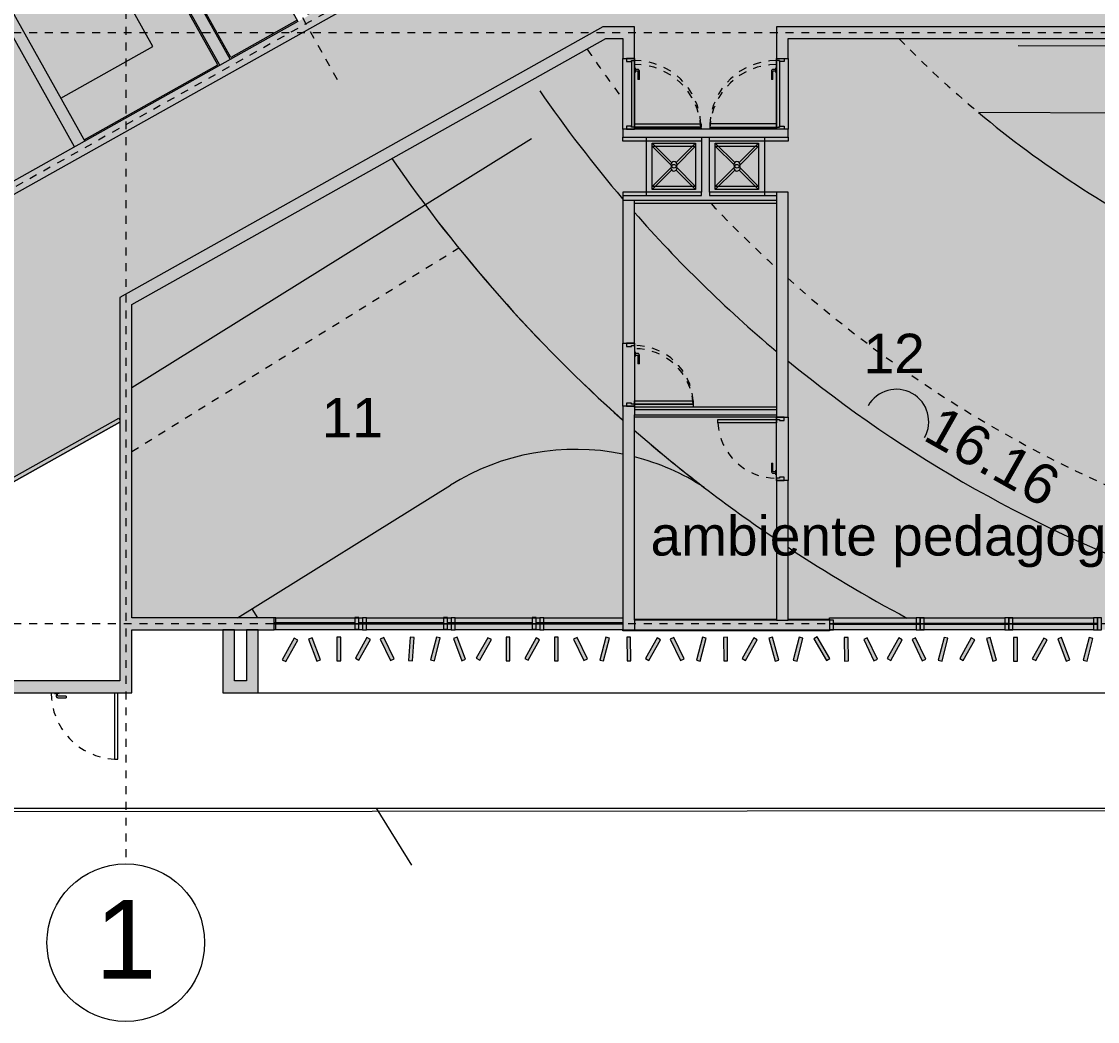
# Model space of a CAD drawing. Header units: metres. Extents: x -16.5 to 80.2, y 17.9 to 114.6.
# Drawn here: x 9.59 to 23.24, y 43.3 to 55.98 of the extents above; entities that cross this region are included whole.
import ezdxf

# ---------------------------------------------------------------- set-up
doc = ezdxf.new("R2010")
doc.units = ezdxf.units.M
for name, pattern in [('IMPORT-carrilciclo', [0.016, 0.006, -0.01]), ('LineaDiscontinua-1_5mm', [0.003, 0.0015, -0.0015]), ('LíneaDeRejilla', [0.021, 0.012, -0.003, 0.003, -0.003])]:
    doc.linetypes.add(name, pattern=pattern)
for name, color, linetype, lineweight in [('00_URB_ZONAS VERDES_NO CTA', 63, 'Continuous', 5), ('00_VIA LOCAL LOTE A SEGREGAR', 253, 'Continuous', 5), ('A-BRND', 11, 'Continuous', 5), ('A-DETL-3', 151, 'Continuous', 5), ('A-DETL-GENF', 92, 'Continuous', 5), ('A-GENM', 13, 'Continuous', 5), ('A-GLAZ-CURT', 52, 'Continuous', 9), ('A-GLAZ-CWMG', 51, 'Continuous', 13), ('A-MUEB', 31, 'Continuous', 5), ('A-MURO', 113, 'Continuous', 9), ('A-MURO-ACHU', 111, 'Continuous', 9), ('A-PISO', 51, 'Continuous', 9), ('A-PUER', 31, 'Continuous', 5), ('A-PUER-MARC', 31, 'Continuous', 5), ('A-TEXT-NOTA', 2, 'Continuous', 5), ('A-VENT-CORT', 52, 'Continuous', 5), ('A-VENT-CORT-MARC', 51, 'Continuous', 5), ('A-WALL', 113, 'Continuous', 18), ('COTAS', 2, 'Continuous', 5), ('H-HID-APAR', 6, 'Continuous', 5), ('S-REJI', 1, 'Continuous', 5), ('S-REJI-IDEN', 1, 'Continuous', 5)]:
    doc.layers.add(name, color=color, linetype=linetype, lineweight=lineweight)
doc.styles.add('Arial', font='arial.ttf', dxfattribs={"height": 0.510389})
doc.styles.add('Arial_3', font='arial.ttf', dxfattribs={"height": 0.5})
doc.styles.add('Arial_5', font='arial.ttf', dxfattribs={"height": 1})

# ---------------------------------------------------------------- blocks, each defined once
blk = doc.blocks.new('Puerta-Batiente-ConDilataciones - 800x2200-4 Dilataciones-1041456-Nivel 2')
at = {"layer": 'A-PUER'}
for p, q in [((-0.372, -0.819), (-0.372, -0.075)), ((-0.332, -0.075), (-0.332, -0.819)), ((-0.332, -0.819), (-0.372, -0.819))]:
    blk.add_line(p, q, dxfattribs=at)
at = {"layer": 'A-PUER', "linetype": 'LineaDiscontinua-1_5mm'}
blk.add_arc((-0.372, -0.075), 0.744, 273.0819, 0, dxfattribs=at)
blk = doc.blocks.new('Manija-Horizontal-SinCerradura - 120-1041475-Nivel 2')
at = {"layer": 'A-PUER'}
for p, q in [((0.12, 0.008), (0.12, 0)), ((0.12, 0.008), (0.18, 0.008)), ((0.124, 0.008), (0.12, 0.008)), ((0.14, 0.038), (0.14, 0.008)), ((0.16, 0.008), (0.16, 0.038)), ((0.27, 0.063), (0.165, 0.063)), ((0.165, 0.043), (0.27, 0.043)), ((0.18, 0.008), (0.176, 0.008)), ((0.18, 0), (0.18, 0.008)), ((0.27, 0.063), (0.27, 0.043))]:
    blk.add_line(p, q, dxfattribs=at)
at = {"layer": 'A-PUER', "flags": 128}
for points in [[(0.165, 0.063), (0.164, 0.063), (0.163, 0.063), (0.162, 0.063), (0.161, 0.063), (0.16, 0.063), (0.159, 0.062), (0.158, 0.062), (0.157, 0.062), (0.156, 0.061), (0.155, 0.061), (0.154, 0.061), (0.153, 0.06), (0.153, 0.06), (0.152, 0.059), (0.151, 0.059), (0.15, 0.058), (0.149, 0.057), (0.149, 0.057), (0.148, 0.056), (0.147, 0.055), (0.146, 0.055), (0.146, 0.054), (0.145, 0.053), (0.145, 0.052), (0.144, 0.052), (0.143, 0.051), (0.143, 0.05), (0.142, 0.049), (0.142, 0.048), (0.142, 0.047), (0.141, 0.046), (0.141, 0.045), (0.141, 0.044), (0.141, 0.043), (0.14, 0.042), (0.14, 0.041), (0.14, 0.04), (0.14, 0.039), (0.14, 0.038), (0.14, 0.038)], [(0.16, 0.038), (0.16, 0.038), (0.16, 0.038), (0.16, 0.039), (0.16, 0.039), (0.16, 0.039), (0.16, 0.039), (0.16, 0.039), (0.16, 0.04), (0.16, 0.04), (0.16, 0.04), (0.16, 0.04), (0.161, 0.04), (0.161, 0.04), (0.161, 0.041), (0.161, 0.041), (0.161, 0.041), (0.161, 0.041), (0.161, 0.041), (0.161, 0.041), (0.162, 0.042), (0.162, 0.042), (0.162, 0.042), (0.162, 0.042), (0.162, 0.042), (0.162, 0.042), (0.162, 0.042), (0.163, 0.042), (0.163, 0.043), (0.163, 0.043), (0.163, 0.043), (0.163, 0.043), (0.164, 0.043), (0.164, 0.043), (0.164, 0.043), (0.164, 0.043), (0.164, 0.043), (0.165, 0.043), (0.165, 0.043), (0.165, 0.043), (0.165, 0.043)]]:
    blk.add_lwpolyline(points, dxfattribs=at)
blk = doc.blocks.new('Puerta-Batiente-HojaLisa - 900x2200-1042010-Nivel 2')
at = {"layer": 'A-PUER'}
for p, q in [((-0.382, -0.075), (-0.382, -0.919)), ((-0.382, -0.919), (-0.4, -0.919))]:
    blk.add_line(p, q, dxfattribs=at)
at = {"layer": 'A-PUER', "linetype": 'LineaDiscontinua-1_5mm'}
blk.add_arc((-0.422, -0.075), 0.844, 272.7165, 0, dxfattribs=at)
blk = doc.blocks.new('Puerta-Batiente-HojaLisa - 900x2200-1042033-Nivel 2')
at = {"layer": 'A-PUER'}
for p, q in [((-0.382, 0.919), (-0.4, 0.919)), ((-0.382, 0.075), (-0.382, 0.919))]:
    blk.add_line(p, q, dxfattribs=at)
at = {"layer": 'A-PUER', "linetype": 'LineaDiscontinua-1_5mm'}
blk.add_arc((-0.422, 0.075), 0.844, 360, 87.2835, dxfattribs=at)
blk = doc.blocks.new('Manija-Horizontal-SinCerradura - 120-1041476-Nivel 2')
at = {"layer": 'A-PUER'}
for p, q in [((0.12, 0), (0.12, -0.008)), ((0.18, -0.008), (0.18, 0)), ((0.12, -0.008), (0.124, -0.008)), ((0.18, -0.008), (0.12, -0.008)), ((0.14, -0.008), (0.14, -0.038)), ((0.16, -0.038), (0.16, -0.008)), ((0.27, -0.043), (0.165, -0.043)), ((0.165, -0.063), (0.27, -0.063)), ((0.176, -0.008), (0.18, -0.008)), ((0.27, -0.043), (0.27, -0.063))]:
    blk.add_line(p, q, dxfattribs=at)
at = {"layer": 'A-PUER', "flags": 128}
for points in [[(0.14, -0.038), (0.14, -0.039), (0.14, -0.04), (0.14, -0.041), (0.14, -0.042), (0.14, -0.043), (0.141, -0.044), (0.141, -0.045), (0.141, -0.046), (0.142, -0.047), (0.142, -0.048), (0.142, -0.049), (0.143, -0.05), (0.143, -0.05), (0.144, -0.051), (0.144, -0.052), (0.145, -0.053), (0.146, -0.054), (0.146, -0.054), (0.147, -0.055), (0.148, -0.056), (0.148, -0.057), (0.149, -0.057), (0.15, -0.058), (0.151, -0.058), (0.151, -0.059), (0.152, -0.06), (0.153, -0.06), (0.154, -0.061), (0.155, -0.061), (0.156, -0.061), (0.157, -0.062), (0.158, -0.062), (0.159, -0.062), (0.16, -0.062), (0.161, -0.063), (0.162, -0.063), (0.163, -0.063), (0.164, -0.063), (0.165, -0.063), (0.165, -0.063)], [(0.165, -0.043), (0.165, -0.043), (0.165, -0.043), (0.164, -0.043), (0.164, -0.043), (0.164, -0.043), (0.164, -0.043), (0.164, -0.043), (0.163, -0.043), (0.163, -0.043), (0.163, -0.043), (0.163, -0.043), (0.163, -0.042), (0.163, -0.042), (0.162, -0.042), (0.162, -0.042), (0.162, -0.042), (0.162, -0.042), (0.162, -0.042), (0.162, -0.042), (0.161, -0.041), (0.161, -0.041), (0.161, -0.041), (0.161, -0.041), (0.161, -0.041), (0.161, -0.041), (0.161, -0.041), (0.161, -0.04), (0.16, -0.04), (0.16, -0.04), (0.16, -0.04), (0.16, -0.04), (0.16, -0.039), (0.16, -0.039), (0.16, -0.039), (0.16, -0.039), (0.16, -0.039), (0.16, -0.038), (0.16, -0.038), (0.16, -0.038), (0.16, -0.038)]]:
    blk.add_lwpolyline(points, dxfattribs=at)
blk = doc.blocks.new('Panel de sistema - Vidrio-10-V1-Nivel 2')
at = {"layer": 'A-VENT-CORT'}
for p, q in [((-0.55, 0.005), (0.55, 0.005)), ((-0.55, 0.005), (-0.55, -0.005)), ((0.55, 0.005), (0.55, -0.005)), ((0.55, -0.005), (-0.55, -0.005))]:
    blk.add_line(p, q, dxfattribs=at)
blk = doc.blocks.new('Panel de sistema - Vidrio-10-1633782-Nivel 2')
at = {"layer": 'A-VENT-CORT'}
for p, q in [((-0.5375, 0.005), (0.5375, 0.005)), ((-0.5375, 0.005), (-0.5375, -0.005)), ((0.5375, 0.005), (0.5375, -0.005)), ((0.5375, -0.005), (-0.5375, -0.005))]:
    blk.add_line(p, q, dxfattribs=at)
blk = doc.blocks.new('Montante rectangular - 50x150-1633745-Nivel 2')
at = {"layer": 'A-VENT-CORT-MARC'}
for p, q in [((-0.025, -0.075), (-0.025, 0.075)), ((-0.025, 0.075), (0.025, 0.075)), ((0.025, 0.075), (0.025, -0.075)), ((0.025, -0.075), (-0.025, -0.075))]:
    blk.add_line(p, q, dxfattribs=at)
blk = doc.blocks.new('Panel de sistema - Vidrio-10-1633764-Nivel 2')
at = {"layer": 'A-VENT-CORT'}
for p, q in [((-0.5, 0.005), (0.5, 0.005)), ((-0.5, 0.005), (-0.5, -0.005)), ((0.5, -0.005), (-0.5, -0.005))]:
    blk.add_line(p, q, dxfattribs=at)
blk = doc.blocks.new('Puerta-Batiente-HojaLisa - 900x2200-V14-Nivel 2')
at = {"layer": 'A-PUER'}
for p, q in [((-0.382, 0.919), (-0.422, 0.919)), ((-0.422, 0.919), (-0.422, 0.075)), ((-0.382, 0.075), (-0.382, 0.919))]:
    blk.add_line(p, q, dxfattribs=at)
at = {"layer": 'A-PUER', "linetype": 'LineaDiscontinua-1_5mm'}
blk.add_arc((-0.422, 0.075), 0.844, 360, 87.2835, dxfattribs=at)
blk = doc.blocks.new('Montante rectangular - 50x150-1532673-Nivel 2')
at = {"layer": 'A-VENT-CORT-MARC'}
for p, q in [((33.841, 48.417), (34.916, 48.417)), ((34.916, 48.267), (33.841, 48.267))]:
    blk.add_line(p, q, dxfattribs=at)
blk = doc.blocks.new('Montante rectangular - 50x150-V55-Nivel 2')
at = {"layer": 'A-VENT-CORT-MARC'}
for p, q in [((19.841, 48.402), (19.841, 48.417)), ((19.841, 48.417), (20.941, 48.417)), ((20.941, 48.267), (19.841, 48.267))]:
    blk.add_line(p, q, dxfattribs=at)
blk = doc.blocks.new('Montante rectangular - 50x150-1633799-Nivel 2')
at = {"layer": 'A-VENT-CORT-MARC'}
for p, q in [((16.216, 48.417), (17.216, 48.417)), ((17.216, 48.267), (16.216, 48.267))]:
    blk.add_line(p, q, dxfattribs=at)
blk = doc.blocks.new('Montante rectangular - 50x150-1633778-Nivel 2')
at = {"layer": 'A-VENT-CORT-MARC'}
for p, q in [((31.566, 48.417), (32.666, 48.417)), ((32.666, 48.267), (31.566, 48.267))]:
    blk.add_line(p, q, dxfattribs=at)
blk = doc.blocks.new('M_Counter Top-L Shaped - 600mm Depth-1644024-Nivel 2')
at = {"layer": 'A-MUEB'}
for p, q in [((1.25, -0.625), (1.25, 0)), ((-1.181, -0.985), (-1.181, -0.019)), ((-1.181, -0.019), (1.25, -0.019)), ((-0.575, -0.985), (-0.575, -0.625)), ((-0.575, -0.625), (1.25, -0.625)), ((-1.181, -2.435), (-1.181, -1.135)), ((-0.575, -2.435), (-0.575, -1.135))]:
    blk.add_line(p, q, dxfattribs=at)
blk = doc.blocks.new('M_Counter Top-L Shaped - 600mm Depth-1645287-Nivel 2')
at = {"layer": 'A-MUEB'}
for p, q in [((-1.181, 1.965), (-1.181, 0.019)), ((-0.575, 1.965), (-0.575, 0.625)), ((-0.575, 0.625), (1.25, 0.625)), ((1.25, 0.625), (1.25, 0)), ((-1.181, 0.019), (1.25, 0.019))]:
    blk.add_line(p, q, dxfattribs=at)
blk = doc.blocks.new('M_Shower Stall-2D - Poceta aseol-2D 70_70-1736770-Nivel 2')
at = {"layer": 'H-HID-APAR'}
for p, q in [((0, 0.7), (0.69, 0.7)), ((0.075, 0.625), (0.321, 0.379)), ((0.075, 0.075), (0.075, 0.625)), ((0.075, 0.625), (0.625, 0.625)), ((0.625, 0.625), (0.379, 0.379)), ((0.625, 0.625), (0.625, 0.075)), ((0.322, 0.322), (0.075, 0.075)), ((0.378, 0.322), (0.625, 0.075)), ((0.625, 0.075), (0.075, 0.075))]:
    blk.add_line(p, q, dxfattribs=at)
for start, end in [(360, 180), (180, 360)]:
    blk.add_arc((0.35, 0.35), 0.04, start, end, dxfattribs=at)
blk = doc.blocks.new('M_Shower Stall-2D - Poceta aseol-2D 70_70-V78-Nivel 2')
at = {"layer": 'H-HID-APAR'}
for p, q in [((0.075, 0.625), (0.321, 0.379)), ((0.075, 0.075), (0.075, 0.625)), ((0.075, 0.625), (0.625, 0.625)), ((0.625, 0.625), (0.379, 0.379)), ((0.625, 0.625), (0.625, 0.075)), ((0.322, 0.322), (0.075, 0.075)), ((0.378, 0.322), (0.625, 0.075)), ((0.69, 0), (0, 0)), ((0.625, 0.075), (0.075, 0.075))]:
    blk.add_line(p, q, dxfattribs=at)
for start, end in [(360, 180), (180, 360)]:
    blk.add_arc((0.35, 0.35), 0.04, start, end, dxfattribs=at)
blk = doc.blocks.new('DISPOSICIÓN URBANA JARDIN_dwg-1215257-Nivel 2')
at = {"layer": '00_URB_ZONAS VERDES_NO CTA', "color": 254}
blk.add_line((65.604, 78.574), (63.373, 77.274), dxfattribs=at)
blk.add_arc((65.514, 90.096), 13, 260.5192, 274.1321, dxfattribs=at)
at = {"layer": '00_VIA LOCAL LOTE A SEGREGAR', "linetype": 'IMPORT-carrilciclo'}
blk.add_line((56.28, 68.124), (58.55, 72.454), dxfattribs=at)
at = {"layer": '00_VIA LOCAL LOTE A SEGREGAR', "color": 254}
for p, q in [((58.504, 66.983), (59.984, 69.805)), ((58.605, 67.175), (58.725, 67.113)), ((61.246, 65.791), (61.998, 65.397))]:
    blk.add_line(p, q, dxfattribs=at)
at = {"layer": '00_VIA LOCAL LOTE A SEGREGAR', "linetype": 'IMPORT-carrilciclo'}
for centre, radius, start, end in [((65.514, 90.096), 13, 254.4473, 260.5192), ((65.463, 89.736), 15.811, 244.598, 247.3879), ((65.463, 89.736), 15.811, 253.7085, 257.9106), ((65.463, 89.736), 15.811, 258.6395, 279.9349)]:
    blk.add_arc(centre, radius, start, end, dxfattribs=at)
at = {"layer": '00_VIA LOCAL LOTE A SEGREGAR', "color": 254}
for centre, radius, start, end in [((65.069, 89.752), 18.486, 244.9672, 258.7051), ((65.069, 89.752), 18.486, 244.9673, 258.7002), ((65.069, 89.752), 18.486, 259.3193, 266.3724), ((65.069, 89.752), 18.486, 259.321, 262.8689), ((62.641, 68.412), 3, 87.4571, 105.9334), ((65.069, 89.752), 18.486, 266.928, 272.3732), ((62.641, 68.412), 3, 108.8726, 152.3319)]:
    blk.add_arc(centre, radius, start, end, dxfattribs=at)
at = {"layer": 'COTAS', "color": 254}
for p, q in [((65.175, 79.306), (63.378, 78.258)), ((55.868, 68.826), (58.646, 74.12))]:
    blk.add_line(p, q, dxfattribs=at)
for start, end in [(244.9414, 250.9), (251.6771, 260.377), (261.0484, 280.9568)]:
    blk.add_arc((65.463, 89.736), 16.606, start, end, dxfattribs=at)
at = {"layer": 'COTAS', "color": 41}
blk.add_arc((64.457, 73.363), 0.411, 0.9616, 180.9616, dxfattribs=at)
at = {"layer": 'COTAS', "color": 51, "insert": (65.729, 73.859), "char_height": 0.5104, "width": 1.93191, "attachment_point": 2, "rotation": 0.9616, "line_spacing_factor": 0.941778, "style": 'Arial'}
blk.add_mtext('16.16', dxfattribs=at)
blk = doc.blocks.new('Puerta-Batiente-HojaLisa - 800x2200-V83-Nivel 2')
at = {"layer": 'A-PUER'}
for p, q in [((-0.372, -0.819), (-0.372, -0.075)), ((-0.372, -0.075), (-0.332, -0.075)), ((-0.332, -0.075), (-0.332, -0.819)), ((-0.332, -0.819), (-0.372, -0.819))]:
    blk.add_line(p, q, dxfattribs=at)
at = {"layer": 'A-PUER', "linetype": 'LineaDiscontinua-1_5mm'}
blk.add_arc((-0.372, -0.075), 0.744, 273.0819, 0, dxfattribs=at)
at = {"layer": 'A-PUER-MARC', "lineweight": 9}
for p, q in [((-0.36, 0.025), (-0.4, 0.025)), ((-0.4, 0.025), (-0.4, -0.075)), ((-0.36, -0.035), (-0.36, 0.025)), ((0.4, 0.025), (0.36, 0.025)), ((0.36, 0.025), (0.36, -0.035)), ((0.4, -0.075), (0.4, 0.025)), ((-0.4, -0.075), (-0.372, -0.075)), ((-0.372, -0.075), (-0.372, -0.035)), ((-0.372, -0.035), (-0.36, -0.035)), ((0.36, -0.035), (0.372, -0.035)), ((0.372, -0.035), (0.372, -0.075)), ((0.372, -0.075), (0.4, -0.075))]:
    blk.add_line(p, q, dxfattribs=at)
blk = doc.blocks.new('Panel de sistema - Vidrio-10-1532750-Nivel 2')
at = {"layer": 'A-GLAZ-CURT'}
for p, q in [((0.5375, 0.005), (-0.5375, 0.005)), ((-0.5375, 0.005), (-0.5375, -0.005)), ((0.5375, -0.005), (0.5375, 0.005)), ((-0.5375, -0.005), (0.5375, -0.005))]:
    blk.add_line(p, q, dxfattribs=at)
blk = doc.blocks.new('Panel de sistema - Vidrio-10-1532749-Nivel 2')
at = {"layer": 'A-GLAZ-CURT'}
for p, q in [((0.55, 0.005), (-0.55, 0.005)), ((-0.55, 0.005), (-0.55, -0.005)), ((0.55, -0.005), (0.55, 0.005)), ((-0.55, -0.005), (0.55, -0.005))]:
    blk.add_line(p, q, dxfattribs=at)
blk = doc.blocks.new('Panel de sistema - Vidrio-10-1542332-Nivel 2')
at = {"layer": 'A-GLAZ-CURT'}
for p, q in [((0.512, 0.005), (-0.512, 0.005)), ((-0.512, 0.005), (-0.512, -0.005)), ((0.512, -0.005), (0.512, 0.005)), ((-0.512, -0.005), (0.512, -0.005))]:
    blk.add_line(p, q, dxfattribs=at)
blk = doc.blocks.new('Top Rail Type - Top Rail_Internal_-1126967-Nivel 2')
at = {"layer": 'A-BRND'}
for p, q in [((9.186, 50.034), (10.823, 50.952)), ((10.823, 50.952), (10.835, 50.93)), ((10.835, 50.902), (9.21, 49.991))]:
    blk.add_line(p, q, dxfattribs=at)
blk = doc.blocks.new('Top Rail Type - Top Rail_Internal_-V85-Nivel 2')
at = {"layer": 'A-BRND'}
for p, q in [((9.186, 50.034), (10.823, 50.952)), ((10.823, 50.952), (10.835, 50.93)), ((9.21, 49.991), (10.835, 50.902))]:
    blk.add_line(p, q, dxfattribs=at)
blk = doc.blocks.new('Puerta-Batiente-ConDilataciones - 900x2200-3 Dilataciones-1189918-Nivel 2')
at = {"layer": 'A-GENM'}
for p, q in [((-0.422, 0.075), (0.422, 0.075)), ((-0.422, 0.075), (0.422, 0.075)), ((-0.422, 0.075), (0.422, 0.075)), ((0.422, 0.035), (-0.422, 0.035)), ((0.41, 0.035), (-0.41, 0.035)), ((0.41, 0.035), (-0.41, 0.035))]:
    blk.add_line(p, q, dxfattribs=at)
at = {"layer": 'A-PUER'}
for p, q in [((-0.382, 0.919), (-0.422, 0.919)), ((-0.422, 0.919), (-0.422, 0.075)), ((-0.382, 0.075), (-0.382, 0.919)), ((-0.422, 0.075), (-0.382, 0.075))]:
    blk.add_line(p, q, dxfattribs=at)
at = {"layer": 'A-PUER', "linetype": 'LineaDiscontinua-1_5mm'}
blk.add_arc((-0.422, 0.075), 0.844, 360, 87.2835, dxfattribs=at)
at = {"layer": 'A-PUER-MARC', "lineweight": 9}
for p, q in [((-0.45, -0.025), (-0.45, 0.075)), ((-0.45, 0.075), (-0.422, 0.075)), ((-0.422, 0.075), (-0.422, 0.035)), ((-0.422, 0.035), (-0.41, 0.035)), ((-0.41, 0.035), (-0.41, -0.025)), ((0.41, 0.035), (0.422, 0.035)), ((0.41, -0.025), (0.41, 0.035)), ((0.422, 0.035), (0.422, 0.075)), ((0.422, 0.075), (0.45, 0.075)), ((0.45, 0.075), (0.45, -0.025)), ((-0.41, -0.025), (-0.45, -0.025)), ((0.45, -0.025), (0.41, -0.025))]:
    blk.add_line(p, q, dxfattribs=at)
blk = doc.blocks.new('Puerta-Batiente-ConDilataciones - 900x2200-3 Dilataciones-1189421-Nivel 2')
at = {"layer": 'A-GENM'}
for p, q in [((0.422, -0.035), (-0.422, -0.035)), ((-0.422, -0.075), (0.422, -0.075)), ((-0.422, -0.075), (0.422, -0.075)), ((-0.422, -0.075), (0.422, -0.075)), ((0.41, -0.035), (-0.41, -0.035)), ((0.41, -0.035), (-0.41, -0.035))]:
    blk.add_line(p, q, dxfattribs=at)
at = {"layer": 'A-PUER'}
for p, q in [((-0.422, -0.919), (-0.422, -0.075)), ((-0.422, -0.075), (-0.382, -0.075)), ((-0.382, -0.075), (-0.382, -0.919)), ((-0.382, -0.919), (-0.422, -0.919))]:
    blk.add_line(p, q, dxfattribs=at)
at = {"layer": 'A-PUER', "linetype": 'LineaDiscontinua-1_5mm'}
blk.add_arc((-0.422, -0.075), 0.844, 272.7165, 0, dxfattribs=at)
at = {"layer": 'A-PUER-MARC', "lineweight": 9}
for p, q in [((-0.41, 0.025), (-0.45, 0.025)), ((-0.45, 0.025), (-0.45, -0.075)), ((-0.41, -0.035), (-0.41, 0.025)), ((0.45, 0.025), (0.41, 0.025)), ((0.41, 0.025), (0.41, -0.035)), ((0.45, -0.075), (0.45, 0.025)), ((-0.45, -0.075), (-0.422, -0.075)), ((-0.422, -0.075), (-0.422, -0.035)), ((-0.422, -0.035), (-0.41, -0.035)), ((0.41, -0.035), (0.422, -0.035)), ((0.422, -0.035), (0.422, -0.075)), ((0.422, -0.075), (0.45, -0.075))]:
    blk.add_line(p, q, dxfattribs=at)
blk = doc.blocks.new('Montante rectangular - 50x150-1351318-Nivel 2')
at = {"layer": 'A-GLAZ-CWMG'}
for p, q in [((-0.025, 0.075), (0.025, 0.075)), ((-0.025, -0.075), (-0.025, 0.075)), ((0.025, 0.075), (0.025, -0.075)), ((0.025, -0.075), (-0.025, -0.075))]:
    blk.add_line(p, q, dxfattribs=at)
blk = doc.blocks.new('M_Shower Stall-2D - Poceta aseol-2D 70_70-V136-Nivel 2')
at = {"layer": 'H-HID-APAR'}
for p, q in [((0.7, 0.7), (0.7, 0)), ((0.075, 0.625), (0.321, 0.379)), ((0.075, 0.075), (0.075, 0.625)), ((0.075, 0.625), (0.625, 0.625)), ((0.625, 0.625), (0.379, 0.379)), ((0.625, 0.625), (0.625, 0.075)), ((0.322, 0.322), (0.075, 0.075)), ((0.378, 0.322), (0.625, 0.075)), ((0.625, 0.075), (0.075, 0.075))]:
    blk.add_line(p, q, dxfattribs=at)
for start, end in [(360, 180), (180, 360)]:
    blk.add_arc((0.35, 0.35), 0.04, start, end, dxfattribs=at)
blk = doc.blocks.new('M_Shower Stall-2D - Poceta aseol-2D 70_70-V137-Nivel 2')
at = {"layer": 'H-HID-APAR'}
for p, q in [((0, 0), (0, 0.7)), ((0.075, 0.625), (0.321, 0.379)), ((0.075, 0.075), (0.075, 0.625)), ((0.075, 0.625), (0.625, 0.625)), ((0.625, 0.625), (0.379, 0.379)), ((0.625, 0.625), (0.625, 0.075)), ((0.322, 0.322), (0.075, 0.075)), ((0.378, 0.322), (0.625, 0.075)), ((0.625, 0.075), (0.075, 0.075))]:
    blk.add_line(p, q, dxfattribs=at)
for start, end in [(360, 180), (180, 360)]:
    blk.add_arc((0.35, 0.35), 0.04, start, end, dxfattribs=at)
blk = doc.blocks.new('Grid - 4mm-563819-Nivel 2')
at = {"layer": 'S-REJI-IDEN'}
blk.add_circle((0, 0), 0.004, dxfattribs=at)

msp = doc.modelspace()

# ---------------------------------------------------------------- hatches: boundary and pattern name
at = {"layer": 'A-DETL-GENF'}
h = msp.add_hatch(color=254, dxfattribs=at)
h.paths.add_polyline_path([(2.204, 47.644), (8.542, 51.196), (9.216, 49.994), (10.835, 50.902), (10.835, 52.482), (16.963, 55.917), (17.366, 55.915), (17.366, 54.617), (19.166, 54.617), (19.168, 55.917), (29.616, 55.916), (29.617, 54.617), (31.416, 54.617), (31.418, 55.917), (47.361, 55.916), (47.362, 54.617), (49.161, 54.617), (49.161, 55.917), (51.039, 55.917), (51.037, 72.153), (49.709, 74.522), (54.286, 77.096), (54.286, 80.658), (53.939, 80.463), (53.927, 80.485), (53.164, 80.045), (53.164, 80.045), (53.147, 80.035), (53.154, 80.023), (52.11, 79.437), (51.747, 79.227), (49.815, 82.674), (48.739, 82.069), (51.411, 77.316), (51.399, 77.31), (51.411, 77.29), (49.824, 76.4), (48.222, 75.476), (48.211, 75.496), (42.018, 72.025), (42.042, 71.981), (41.911, 71.907), (41.887, 71.951), (31.201, 65.961), (31.206, 65.953), (28.484, 64.427), (28.466, 64.459), (21.838, 60.744), (21.861, 60.703), (19.157, 59.187), (19.134, 59.228), (19.122, 59.222), (18.498, 60.333), (17.157, 59.58), (17.792, 58.445), (8.676, 53.335), (8.04, 54.471), (6.47, 53.591), (7.106, 52.455), (2.512, 49.88), (2.508, 49.886), (2.498, 49.88), (-0.105, 54.523), (-0.887, 54.084), (-0.875, 54.062), (-1.145, 53.91), (-0.703, 53.126), (-0.697, 53.13), (0.117, 51.678), (0.113, 51.676), (0.554, 50.892), (0.557, 50.893), (1.457, 49.288), (1.324, 49.214), (2.197, 47.656)], flags=0)
h.paths.add_polyline_path([(44.036, 57.717), (20.119, 57.717), (47.952, 73.317), (49.226, 71.051), (49.161, 71.015), (49.161, 57.717), (44.039, 57.717)], flags=0)
h.paths.add_polyline_path([(43.689, 73.133), (45.215, 73.989), (44.629, 75.036), (43.102, 74.18), (43.664, 73.177)], flags=0)
h = msp.add_hatch(color=7, dxfattribs=at)
h.paths.add_polyline_path([(2.498, 49.88), (2.508, 49.886), (-1.031, 56.176), (-1.027, 56.179), (-1.042, 56.205), (-1.046, 56.202), (2.439, 49.986)], flags=0)
h.paths.add_polyline_path([(2.569, 50.084), (6.902, 52.513), (6.779, 52.732), (6.91, 52.805), (6.47, 53.591), (8.04, 54.471), (8.48, 53.686), (8.611, 53.759), (8.734, 53.539), (13.095, 55.984), (9.501, 62.397), (9.631, 62.471), (13.226, 56.058), (17.588, 58.502), (17.465, 58.722), (17.596, 58.795), (17.157, 59.581), (18.498, 60.335), (15.383, 65.893), (3.35, 59.148), (4.748, 56.655), (4.617, 56.581), (3.219, 59.075), (-0.855, 56.791), (-0.844, 56.77), (-0.974, 56.698), (-1.293, 57.267), (-1.424, 57.193), (-0.97, 56.383), (-0.974, 56.38), (2.546, 50.126)], flags=0)
h.paths.add_polyline_path([(5.895, 54.3), (5.008, 55.883), (5.139, 55.957), (6.026, 54.374), (5.944, 54.328)], flags=0)
h.paths.add_polyline_path([(7.6, 55.256), (6.272, 57.624), (6.403, 57.697), (7.731, 55.329)], flags=0)
h.paths.add_polyline_path([(-1.105, 56.307), (-1.1, 56.31), (-1.628, 57.251), (-1.632, 57.248), (-1.105, 56.307)], flags=0)
h.paths.add_polyline_path([(5.881, 58.322), (4.979, 59.932), (5.11, 60.005), (6.012, 58.395), (5.968, 58.371)], flags=0)
h.paths.add_polyline_path([(16.585, 60.292), (15.257, 62.66), (15.388, 62.734), (16.716, 60.365), (16.634, 60.319)], flags=0)
h.paths.add_polyline_path([(14.866, 63.358), (13.963, 64.969), (14.094, 65.042), (14.997, 63.432), (14.91, 63.383)], flags=0)
h = msp.add_hatch(color=7, dxfattribs=at)
h.paths.add_polyline_path([(12.591, 48.266), (31.416, 48.266), (31.416, 50.151), (31.566, 50.151), (31.566, 48.266), (36.716, 48.267), (36.716, 55.767), (31.566, 55.767), (31.566, 55.517), (31.416, 55.517), (31.416, 54.617), (31.566, 54.617), (31.566, 54.517), (29.466, 54.517), (29.466, 54.617), (29.616, 54.617), (29.616, 55.517), (29.466, 55.517), (29.466, 55.767), (24.466, 55.767), (24.466, 48.347), (24.316, 48.347), (24.316, 55.767), (19.316, 55.767), (19.316, 55.517), (19.166, 55.517), (19.166, 54.617), (19.316, 54.617), (19.316, 54.517), (17.216, 54.519), (17.216, 54.617), (17.366, 54.617), (17.366, 55.517), (17.216, 55.517), (17.216, 55.767), (17.003, 55.767), (10.985, 52.394), (10.985, 48.417), (12.791, 48.417), (12.791, 48.267), (12.441, 48.266)], flags=0)
h.paths.add_polyline_path([(17.251, 48.267), (17.216, 48.267), (17.216, 51.102), (17.366, 51.102), (17.366, 48.267)], flags=0)
h.paths.add_polyline_path([(29.466, 48.386), (29.466, 51.062), (29.616, 51.062), (29.616, 48.386)], flags=0)
h.paths.add_polyline_path([(19.166, 48.387), (19.166, 50.162), (19.316, 50.162), (19.316, 48.387)], flags=0)
h.paths.add_polyline_path([(31.566, 50.951), (31.416, 50.951), (31.416, 53.817), (31.566, 53.817), (31.566, 50.992)], flags=0)
h.paths.add_polyline_path([(19.316, 50.962), (19.166, 50.962), (19.166, 53.817), (19.316, 53.817), (19.316, 50.992)], flags=0)
h.paths.add_polyline_path([(29.466, 51.862), (29.466, 53.717), (29.616, 53.717), (29.616, 51.862), (29.516, 51.862)], flags=0)
h.paths.add_polyline_path([(17.251, 51.902), (17.216, 51.902), (17.216, 53.717), (17.366, 53.717), (17.366, 51.902), (17.266, 51.902)], flags=0)
at = {"layer": 'A-MURO-ACHU'}
for points in [[(8.807, 53.409), (17.661, 58.372), (17.588, 58.502), (8.734, 53.539)], [(17.216, 55.767), (17.366, 55.767), (17.366, 55.917), (16.963, 55.917), (16.696, 55.767), (17.003, 55.767)], [(24.316, 55.767), (29.616, 55.767), (29.616, 55.917), (19.166, 55.917), (19.166, 55.767), (23.471, 55.767)], [(10.985, 52.394), (17.003, 55.767), (16.696, 55.767), (10.985, 52.566), (10.985, 52.404)], [(19.316, 55.517), (19.316, 55.767), (19.166, 55.767), (19.166, 55.517)], [(17.42, 54.517), (19.316, 54.517), (19.316, 54.617), (17.366, 54.617), (17.366, 54.517)], [(10.835, 48.417), (10.985, 48.417), (10.985, 52.566), (10.835, 52.482), (10.835, 49.991)], [(12.764, 48.267), (12.791, 48.267), (12.791, 48.417), (10.835, 48.417), (10.835, 48.267), (12.141, 48.267)], [(10.985, 47.467), (10.985, 48.267), (10.835, 48.267), (10.835, 47.467)], [(12.141, 47.617), (12.291, 47.617), (12.291, 48.266), (12.141, 48.266), (12.141, 48.09)], [(12.591, 47.617), (12.591, 48.266), (12.441, 48.266), (12.441, 47.617)], [(12.939, 47.862), (13.092, 48.135), (13.048, 48.159), (12.895, 47.886)], [(13.333, 47.867), (13.38, 47.885), (13.274, 48.165), (13.227, 48.148), (13.249, 48.09)], [(13.638, 47.873), (13.638, 48.173), (13.588, 48.173), (13.588, 47.873)], [(13.868, 47.88), (14.015, 48.142), (13.971, 48.166), (13.824, 47.905)], [(14.269, 47.877), (14.314, 47.899), (14.184, 48.169), (14.139, 48.147), (14.166, 48.09)], [(14.547, 47.871), (14.569, 48.17), (14.519, 48.174), (14.497, 47.875)], [(14.827, 47.871), (14.901, 48.162), (14.853, 48.174), (14.778, 47.883)], [(15.176, 47.873), (15.223, 47.891), (15.117, 48.172), (15.07, 48.154), (15.094, 48.09)], [(15.402, 47.879), (15.549, 48.141), (15.505, 48.165), (15.358, 47.904)], [(15.785, 47.872), (15.785, 48.172), (15.735, 48.172), (15.735, 47.872)], [(16.015, 47.879), (16.162, 48.14), (16.118, 48.165), (15.972, 47.903)], [(16.399, 47.872), (16.399, 48.172), (16.349, 48.172), (16.349, 47.872)], [(16.723, 47.876), (16.768, 47.897), (16.638, 48.168), (16.593, 48.146), (16.62, 48.09)], [(16.974, 47.87), (17.048, 48.16), (17, 48.173), (16.926, 47.882)], [(17.271, 47.871), (17.321, 47.871), (17.317, 48.171), (17.267, 48.171), (17.268, 48.09)], [(17.549, 47.878), (17.696, 48.14), (17.652, 48.164), (17.506, 47.902)], [(17.95, 47.875), (17.995, 47.896), (17.865, 48.167), (17.82, 48.145), (17.847, 48.09)], [(18.201, 47.869), (18.276, 48.16), (18.227, 48.172), (18.153, 47.881)], [(18.498, 47.87), (18.548, 47.871), (18.544, 48.171), (18.494, 48.17), (18.495, 48.09)], [(18.776, 47.877), (18.923, 48.139), (18.879, 48.163), (18.733, 47.902)], [(19.151, 47.869), (19.199, 47.882), (19.118, 48.171), (19.07, 48.158), (19.089, 48.09)], [(19.429, 47.868), (19.503, 48.159), (19.454, 48.171), (19.38, 47.881)], [(19.803, 47.878), (19.846, 47.903), (19.684, 48.178), (19.641, 48.152), (19.677, 48.09)], [(20.032, 47.869), (20.082, 47.87), (20.078, 48.17), (20.028, 48.169), (20.029, 48.09)], [(20.404, 47.873), (20.449, 47.895), (20.319, 48.165), (20.274, 48.144), (20.3, 48.09)], [(20.617, 47.876), (20.764, 48.138), (20.72, 48.162), (20.573, 47.901)], [(21.018, 47.873), (21.063, 47.895), (20.933, 48.165), (20.888, 48.143), (20.913, 48.09)], [(21.269, 47.867), (21.343, 48.158), (21.295, 48.17), (21.221, 47.88)], [(21.537, 47.876), (21.684, 48.137), (21.64, 48.162), (21.494, 47.9)], [(21.912, 47.867), (21.96, 47.881), (21.879, 48.17), (21.831, 48.156), (21.85, 48.09)], [(22.227, 47.868), (22.227, 48.168), (22.177, 48.168), (22.177, 47.868)], [(22.457, 47.875), (22.604, 48.137), (22.561, 48.161), (22.414, 47.899)], [(22.845, 47.869), (22.892, 47.886), (22.786, 48.167), (22.739, 48.149), (22.762, 48.09)], [(23.11, 47.866), (23.184, 48.157), (23.135, 48.169), (23.061, 47.879)], [(10.512, 47.467), (10.835, 47.467), (10.835, 47.617), (2.463, 47.617), (2.196, 47.467), (10.253, 47.467)], [(12.441, 47.467), (12.591, 47.467), (12.591, 47.617), (12.141, 47.617), (12.141, 47.467)]]:
    msp.add_hatch(color=256, dxfattribs=at).paths.add_polyline_path(points, flags=0)
h = msp.add_hatch(color=256, dxfattribs=at)
h.paths.add_polyline_path([(17.366, 54.517), (17.366, 54.617), (17.216, 54.617), (17.216, 54.517), (17.251, 54.517)], flags=0)
h.paths.add_polyline_path([(17.366, 55.517), (17.366, 55.767), (17.216, 55.767), (17.216, 55.517), (17.251, 55.517)], flags=0)
h = msp.add_hatch(color=256, dxfattribs=at)
h.paths.add_polyline_path([(19.166, 48.387), (19.316, 48.387), (19.316, 50.162), (19.166, 50.162), (19.166, 49.494)], flags=0)
h.paths.add_polyline_path([(19.316, 50.962), (19.316, 53.817), (19.166, 53.817), (19.166, 50.962)], flags=0)
h = msp.add_hatch(color=256, dxfattribs=at)
h.paths.add_polyline_path([(17.216, 48.267), (17.366, 48.267), (17.366, 51.102), (17.216, 51.102), (17.216, 49.087)], flags=0)
h.paths.add_polyline_path([(17.366, 51.902), (17.366, 53.717), (17.216, 53.717), (17.216, 51.902), (17.251, 51.902)], flags=0)

# ---------------------------------------------------------------- linework, layer by layer
at = {"layer": 'A-DETL-3'}
for p, q in [((17.366, 55.306), (17.366, 55.517)), ((17.366, 55.517), (17.366, 54.617)), ((19.166, 55.517), (19.166, 54.617)), ((19.166, 54.617), (19.166, 55.517)), ((17.366, 54.617), (17.366, 55.306)), ((9.216, 49.994), (10.835, 50.902))]:
    msp.add_line(p, q, dxfattribs=at)
at = {"layer": 'A-MURO'}
for p, q in [((10.965, 57.771), (12.236, 55.503)), ((12.105, 55.429), (10.834, 57.697)), ((9.12, 56.736), (10.391, 54.468)), ((10.26, 54.395), (9.062, 56.532)), ((17.216, 54.617), (17.216, 55.517)), ((17.366, 55.517), (17.366, 54.617)), ((19.166, 54.617), (19.166, 55.517)), ((19.316, 55.517), (19.316, 54.617)), ((17.216, 54.467), (17.216, 54.517)), ((19.316, 54.517), (19.316, 54.467)), ((18.216, 54.467), (17.216, 54.467)), ((19.316, 54.467), (18.316, 54.467)), ((18.216, 53.777), (18.216, 53.817)), ((18.316, 53.817), (18.316, 53.777)), ((17.216, 53.777), (18.216, 53.777)), ((19.166, 53.677), (17.366, 53.677)), ((18.316, 53.777), (19.166, 53.777)), ((17.216, 51.102), (17.216, 51.902)), ((17.366, 51.902), (17.366, 51.102)), ((17.366, 51.062), (19.166, 51.062)), ((19.166, 50.962), (17.366, 50.962)), ((19.166, 50.162), (19.166, 50.962)), ((19.316, 50.962), (19.316, 50.162)), ((12.816, 48.417), (12.791, 48.417)), ((12.816, 48.267), (12.816, 48.417)), ((17.366, 48.402), (19.166, 48.402)), ((19.316, 48.402), (19.841, 48.402)), ((19.841, 48.402), (19.841, 48.252)), ((12.816, 48.267), (12.791, 48.267)), ((17.216, 48.252), (17.216, 48.267)), ((19.841, 48.252), (17.216, 48.252))]:
    msp.add_line(p, q, dxfattribs=at)
at = {"layer": 'A-PISO'}
for p, q in [((12.591, 47.467), (53.311, 47.467)), ((46.016, 45.982), (-5.558, 45.947)), ((-0.727, 46.001), (54.461, 46.001))]:
    msp.add_line(p, q, dxfattribs=at)
at = {"layer": 'A-WALL'}
for p, q in [((9.501, 62.397), (13.095, 55.984)), ((8.676, 53.335), (17.792, 58.445)), ((13.095, 55.984), (8.734, 53.539)), ((16.963, 55.917), (10.835, 52.482)), ((17.366, 55.917), (16.963, 55.917)), ((17.366, 55.517), (17.366, 55.917)), ((29.616, 55.917), (19.166, 55.917)), ((19.166, 55.917), (19.166, 55.517)), ((10.985, 52.394), (17.003, 55.767)), ((17.003, 55.767), (17.216, 55.767)), ((17.216, 55.767), (17.216, 55.517)), ((19.316, 55.767), (24.316, 55.767)), ((19.316, 55.517), (19.316, 55.767)), ((17.216, 55.517), (17.366, 55.517)), ((19.166, 55.517), (19.316, 55.517)), ((17.216, 54.617), (17.216, 54.517)), ((19.316, 54.617), (17.216, 54.617)), ((17.216, 54.517), (18.216, 54.517)), ((18.216, 54.517), (18.216, 53.817)), ((18.316, 54.517), (19.316, 54.517)), ((18.316, 53.817), (18.316, 54.517)), ((19.316, 54.517), (19.316, 54.617)), ((18.216, 53.817), (17.216, 53.817)), ((17.216, 53.817), (17.216, 51.902)), ((19.316, 53.817), (18.316, 53.817)), ((19.316, 50.962), (19.316, 53.817)), ((17.366, 53.717), (19.166, 53.717)), ((17.366, 51.902), (17.366, 53.717)), ((19.166, 53.717), (19.166, 51.092)), ((10.835, 52.482), (10.835, 47.617)), ((10.985, 48.417), (10.985, 52.394)), ((17.216, 51.902), (17.366, 51.902)), ((17.216, 51.102), (17.216, 48.267)), ((17.366, 51.102), (17.216, 51.102)), ((17.366, 51.092), (17.366, 51.102)), ((19.166, 51.092), (17.366, 51.092)), ((17.366, 50.992), (19.166, 50.992)), ((17.366, 48.387), (17.366, 50.992)), ((19.166, 50.992), (19.166, 50.962)), ((19.166, 50.962), (19.316, 50.962)), ((19.316, 50.162), (19.166, 50.162)), ((19.166, 50.162), (19.166, 48.387)), ((19.316, 48.387), (19.316, 50.162)), ((12.791, 48.417), (10.985, 48.417)), ((12.791, 48.267), (12.791, 48.417)), ((19.166, 48.387), (17.366, 48.387)), ((19.891, 48.387), (19.316, 48.387)), ((19.891, 48.267), (19.891, 48.387)), ((10.985, 47.467), (10.985, 48.267)), ((10.985, 48.267), (12.791, 48.267)), ((12.141, 48.266), (12.141, 47.467)), ((12.291, 48.266), (12.141, 48.266)), ((12.291, 47.617), (12.291, 48.266)), ((12.441, 48.266), (12.441, 47.617)), ((12.591, 48.266), (12.441, 48.266)), ((12.591, 47.467), (12.591, 48.266)), ((17.216, 48.267), (19.891, 48.267)), ((13.048, 48.159), (12.895, 47.886)), ((12.939, 47.862), (13.092, 48.135)), ((13.092, 48.135), (13.048, 48.159)), ((13.274, 48.165), (13.227, 48.148)), ((13.227, 48.148), (13.333, 47.867)), ((13.38, 47.885), (13.274, 48.165)), ((13.638, 48.173), (13.588, 48.173)), ((13.588, 48.173), (13.588, 47.873)), ((13.638, 47.873), (13.638, 48.173)), ((13.971, 48.166), (13.824, 47.905)), ((13.868, 47.88), (14.015, 48.142)), ((14.015, 48.142), (13.971, 48.166)), ((14.184, 48.169), (14.139, 48.147)), ((14.139, 48.147), (14.269, 47.877)), ((14.314, 47.899), (14.184, 48.169)), ((14.519, 48.174), (14.497, 47.875)), ((14.569, 48.17), (14.519, 48.174)), ((14.547, 47.871), (14.569, 48.17)), ((14.853, 48.174), (14.778, 47.883)), ((14.827, 47.871), (14.901, 48.162)), ((14.901, 48.162), (14.853, 48.174)), ((15.117, 48.172), (15.07, 48.154)), ((15.07, 48.154), (15.176, 47.873)), ((15.223, 47.891), (15.117, 48.172)), ((15.505, 48.165), (15.358, 47.904)), ((15.402, 47.879), (15.549, 48.141)), ((15.549, 48.141), (15.505, 48.165)), ((15.785, 48.172), (15.735, 48.172)), ((15.735, 48.172), (15.735, 47.872)), ((15.785, 47.872), (15.785, 48.172)), ((16.118, 48.165), (15.972, 47.903)), ((16.015, 47.879), (16.162, 48.14)), ((16.162, 48.14), (16.118, 48.165)), ((16.399, 48.172), (16.349, 48.172)), ((16.349, 48.172), (16.349, 47.872)), ((16.399, 47.872), (16.399, 48.172)), ((16.638, 48.168), (16.593, 48.146)), ((16.593, 48.146), (16.723, 47.876)), ((16.768, 47.897), (16.638, 48.168)), ((17, 48.173), (16.926, 47.882)), ((16.974, 47.87), (17.048, 48.16)), ((17.048, 48.16), (17, 48.173)), ((17.317, 48.171), (17.267, 48.171)), ((17.267, 48.171), (17.271, 47.871)), ((17.321, 47.871), (17.317, 48.171)), ((17.652, 48.164), (17.506, 47.902)), ((17.549, 47.878), (17.696, 48.14)), ((17.696, 48.14), (17.652, 48.164)), ((17.865, 48.167), (17.82, 48.145)), ((17.82, 48.145), (17.95, 47.875)), ((17.995, 47.896), (17.865, 48.167)), ((18.227, 48.172), (18.153, 47.881)), ((18.201, 47.869), (18.276, 48.16)), ((18.276, 48.16), (18.227, 48.172)), ((18.544, 48.171), (18.494, 48.17)), ((18.494, 48.17), (18.498, 47.87)), ((18.548, 47.871), (18.544, 48.171)), ((18.879, 48.163), (18.733, 47.902)), ((18.776, 47.877), (18.923, 48.139)), ((18.923, 48.139), (18.879, 48.163)), ((19.118, 48.171), (19.07, 48.158)), ((19.07, 48.158), (19.151, 47.869)), ((19.199, 47.882), (19.118, 48.171)), ((19.454, 48.171), (19.38, 47.881)), ((19.429, 47.868), (19.503, 48.159)), ((19.503, 48.159), (19.454, 48.171)), ((19.684, 48.178), (19.641, 48.152)), ((19.641, 48.152), (19.803, 47.878)), ((19.846, 47.903), (19.684, 48.178)), ((20.078, 48.17), (20.028, 48.169)), ((20.028, 48.169), (20.032, 47.869)), ((20.082, 47.87), (20.078, 48.17)), ((20.319, 48.165), (20.274, 48.144)), ((20.274, 48.144), (20.404, 47.873)), ((20.449, 47.895), (20.319, 48.165)), ((20.72, 48.162), (20.573, 47.901)), ((20.617, 47.876), (20.764, 48.138)), ((20.764, 48.138), (20.72, 48.162)), ((20.933, 48.165), (20.888, 48.143)), ((20.888, 48.143), (21.018, 47.873)), ((21.063, 47.895), (20.933, 48.165)), ((21.295, 48.17), (21.221, 47.88)), ((21.269, 47.867), (21.343, 48.158)), ((21.343, 48.158), (21.295, 48.17)), ((21.64, 48.162), (21.494, 47.9)), ((21.537, 47.876), (21.684, 48.137)), ((21.684, 48.137), (21.64, 48.162)), ((21.879, 48.17), (21.831, 48.156)), ((21.831, 48.156), (21.912, 47.867)), ((21.96, 47.881), (21.879, 48.17)), ((22.227, 48.168), (22.177, 48.168)), ((22.177, 48.168), (22.177, 47.868)), ((22.227, 47.868), (22.227, 48.168)), ((22.561, 48.161), (22.414, 47.899)), ((22.457, 47.875), (22.604, 48.137)), ((22.604, 48.137), (22.561, 48.161)), ((22.786, 48.167), (22.739, 48.149)), ((22.739, 48.149), (22.845, 47.869)), ((22.892, 47.886), (22.786, 48.167)), ((23.135, 48.169), (23.061, 47.879)), ((23.11, 47.866), (23.184, 48.157)), ((23.184, 48.157), (23.135, 48.169)), ((12.895, 47.886), (12.939, 47.862)), ((13.333, 47.867), (13.38, 47.885)), ((13.588, 47.873), (13.638, 47.873)), ((13.824, 47.905), (13.868, 47.88)), ((14.269, 47.877), (14.314, 47.899)), ((14.497, 47.875), (14.547, 47.871)), ((14.778, 47.883), (14.827, 47.871)), ((15.176, 47.873), (15.223, 47.891)), ((15.358, 47.904), (15.402, 47.879)), ((15.735, 47.872), (15.785, 47.872)), ((15.972, 47.903), (16.015, 47.879)), ((16.349, 47.872), (16.399, 47.872)), ((16.723, 47.876), (16.768, 47.897)), ((16.926, 47.882), (16.974, 47.87)), ((17.271, 47.871), (17.321, 47.871)), ((17.506, 47.902), (17.549, 47.878)), ((17.95, 47.875), (17.995, 47.896)), ((18.153, 47.881), (18.201, 47.869)), ((18.498, 47.87), (18.548, 47.871)), ((18.733, 47.902), (18.776, 47.877)), ((19.151, 47.869), (19.199, 47.882)), ((19.38, 47.881), (19.429, 47.868)), ((19.803, 47.878), (19.846, 47.903)), ((20.032, 47.869), (20.082, 47.87)), ((20.404, 47.873), (20.449, 47.895)), ((20.573, 47.901), (20.617, 47.876)), ((21.018, 47.873), (21.063, 47.895)), ((21.221, 47.88), (21.269, 47.867)), ((21.494, 47.9), (21.537, 47.876)), ((21.912, 47.867), (21.96, 47.881)), ((22.177, 47.868), (22.227, 47.868)), ((22.414, 47.899), (22.457, 47.875)), ((22.845, 47.869), (22.892, 47.886)), ((23.061, 47.879), (23.11, 47.866)), ((10.835, 47.617), (5.803, 47.617)), ((12.441, 47.617), (12.291, 47.617)), ((1.889, 47.467), (10.985, 47.467)), ((12.141, 47.467), (12.591, 47.467))]:
    msp.add_line(p, q, dxfattribs=at)
at = {"layer": 'A-WALL', "lineweight": 9}
for p, q in [((18.216, 54.517), (18.316, 54.517)), ((19.166, 53.817), (19.166, 53.717)), ((17.216, 53.717), (17.366, 53.717)), ((17.366, 51.092), (17.366, 50.992)), ((19.166, 51.092), (19.166, 50.992)), ((17.366, 48.387), (17.366, 48.267)), ((19.166, 48.387), (19.316, 48.387))]:
    msp.add_line(p, q, dxfattribs=at)
at = {"layer": 'S-REJI', "linetype": 'LíneaDeRejilla'}
for p, q in [((50.427, 76.824), (2.537, 49.98)), ((13.596, 55.244), (10.54, 60.696)), ((10.91, 56.517), (10.91, 50.932)), ((50.384, 55.842), (6.753, 55.842)), ((10.91, 50.932), (10.91, 50.881)), ((10.91, 50.881), (10.91, 45.296)), ((50.384, 48.342), (6.753, 48.342))]:
    msp.add_line(p, q, dxfattribs=at)

# ---------------------------------------------------------------- block references
at = {"layer": 'A-BRND'}
for name in ['Top Rail Type - Top Rail_Internal_-1126967-Nivel 2', 'Top Rail Type - Top Rail_Internal_-V85-Nivel 2']:
    msp.add_blockref(name, (0, 0), dxfattribs=at)
at = {"layer": 'A-MUEB'}
for name, p, rotation in [('M_Counter Top-L Shaped - 600mm Depth-1644024-Nivel 2', (11.649, 56.55), 119.2725903057573), ('M_Counter Top-L Shaped - 600mm Depth-1645287-Nivel 2', (11.518, 56.476), 119.2725903065006)]:
    msp.add_blockref(name, p, dxfattribs=dict(at, rotation=rotation))
at = {"layer": 'A-PUER'}
for name, p, rotation in [('Puerta-Batiente-ConDilataciones - 900x2200-3 Dilataciones-1189421-Nivel 2', (17.291, 55.067), 89.99999999999994), ('Puerta-Batiente-HojaLisa - 900x2200-1042010-Nivel 2', (17.291, 55.017), 90.00000000000007), ('Puerta-Batiente-ConDilataciones - 900x2200-3 Dilataciones-1189918-Nivel 2', (19.241, 55.067), 90.00000000000007), ('Puerta-Batiente-HojaLisa - 900x2200-1042033-Nivel 2', (19.241, 55.017), 90.00000000000007), ('Manija-Horizontal-SinCerradura - 120-1041475-Nivel 2', (17.366, 55.517), 269.9999999999999), ('Manija-Horizontal-SinCerradura - 120-1041476-Nivel 2', (19.166, 55.517), 270.0000000000002), ('Puerta-Batiente-HojaLisa - 800x2200-V83-Nivel 2', (17.291, 51.502), 89.99999999999994), ('Puerta-Batiente-ConDilataciones - 800x2200-4 Dilataciones-1041456-Nivel 2', (17.291, 51.462), 90.00000000000007), ('Manija-Horizontal-SinCerradura - 120-1041475-Nivel 2', (17.366, 51.912), 269.9999999999999), ('Puerta-Batiente-HojaLisa - 800x2200-V83-Nivel 2', (19.241, 50.562), 270.0000000000001), ('Puerta-Batiente-ConDilataciones - 800x2200-4 Dilataciones-1041456-Nivel 2', (19.241, 50.562), 270.0000000000001), ('Manija-Horizontal-SinCerradura - 120-1041475-Nivel 2', (19.166, 50.112), 89.99999999999991), ('Puerta-Batiente-HojaLisa - 900x2200-V14-Nivel 2', (10.385, 47.542), 180)]:
    msp.add_blockref(name, p, dxfattribs=dict(at, rotation=rotation))
msp.add_blockref('Manija-Horizontal-SinCerradura - 120-1041476-Nivel 2', (9.885, 47.467), dxfattribs=at)
at = {"layer": 'A-VENT-CORT', "rotation": 180}
for name, p in [('Panel de sistema - Vidrio-10-1542332-Nivel 2', (13.304, 48.347)), ('Panel de sistema - Vidrio-10-1532750-Nivel 2', (14.404, 48.347)), ('Panel de sistema - Vidrio-10-1532750-Nivel 2', (15.529, 48.347)), ('Panel de sistema - Vidrio-10-1532749-Nivel 2', (16.666, 48.347)), ('Panel de sistema - Vidrio-10-1532749-Nivel 2', (20.441, 48.342)), ('Panel de sistema - Vidrio-10-1532750-Nivel 2', (21.579, 48.342)), ('Panel de sistema - Vidrio-10-1532750-Nivel 2', (22.704, 48.342))]:
    msp.add_blockref(name, p, dxfattribs=at)
at = {"layer": 'A-VENT-CORT'}
for name, p in [('Panel de sistema - Vidrio-10-V1-Nivel 2', (13.366, 48.342)), ('Panel de sistema - Vidrio-10-1633782-Nivel 2', (14.504, 48.342)), ('Panel de sistema - Vidrio-10-1633782-Nivel 2', (15.629, 48.342)), ('Panel de sistema - Vidrio-10-1633764-Nivel 2', (16.716, 48.342)), ('Panel de sistema - Vidrio-10-V1-Nivel 2', (20.391, 48.342)), ('Panel de sistema - Vidrio-10-1633782-Nivel 2', (21.529, 48.342)), ('Panel de sistema - Vidrio-10-1633782-Nivel 2', (22.654, 48.342))]:
    msp.add_blockref(name, p, dxfattribs=at)
at = {"layer": 'A-VENT-CORT-MARC'}
for name, p in [('Montante rectangular - 50x150-1633778-Nivel 2', (-18.75, 0)), ('Montante rectangular - 50x150-1532673-Nivel 2', (-19.875, 0)), ('Montante rectangular - 50x150-1532673-Nivel 2', (-18.75, 0)), ('Montante rectangular - 50x150-1633799-Nivel 2', (0, 0)), ('Montante rectangular - 50x150-V55-Nivel 2', (0, 0)), ('Montante rectangular - 50x150-1532673-Nivel 2', (-12.85, 0)), ('Montante rectangular - 50x150-1532673-Nivel 2', (-11.725, 0))]:
    msp.add_blockref(name, p, dxfattribs=at)
at = {"layer": 'A-VENT-CORT-MARC', "extrusion": (0, 0, -1)}
for p in [(-13.841, 48.347), (-14.966, 48.347), (-16.091, 48.347), (-21.016, 48.342), (-22.141, 48.342), (-23.266, 48.342)]:
    msp.add_blockref('Montante rectangular - 50x150-1351318-Nivel 2', p, dxfattribs=at)
at = {"layer": 'A-VENT-CORT-MARC', "extrusion": (0, 0, -1), "rotation": 180}
for p in [(-13.941, 48.342), (-15.066, 48.342), (-16.191, 48.342), (-20.966, 48.342), (-22.091, 48.342), (-23.216, 48.342)]:
    msp.add_blockref('Montante rectangular - 50x150-1633745-Nivel 2', p, dxfattribs=at)
at = {"layer": 'H-HID-APAR'}
for name, p, rotation in [('DISPOSICIÓN URBANA JARDIN_dwg-1215257-Nivel 2', (-72.033, 20.256), 329.59469028066), ('M_Shower Stall-2D - Poceta aseol-2D 70_70-1736770-Nivel 2', (18.216, 53.777), 89.99999999999984), ('M_Shower Stall-2D - Poceta aseol-2D 70_70-V78-Nivel 2', (19.016, 53.777), 89.99999999999984)]:
    msp.add_blockref(name, p, dxfattribs=dict(at, rotation=rotation))
for name, p in [('M_Shower Stall-2D - Poceta aseol-2D 70_70-V137-Nivel 2', (17.516, 53.817)), ('M_Shower Stall-2D - Poceta aseol-2D 70_70-V136-Nivel 2', (18.316, 53.817))]:
    msp.add_blockref(name, p, dxfattribs=at)
at = {"layer": 'S-REJI-IDEN', "xscale": 249.9999999999999, "yscale": 249.9999999999999, "zscale": 249.9999999999999, "rotation": 180}
msp.add_blockref('Grid - 4mm-563819-Nivel 2', (10.91, 44.296), dxfattribs=at)

# ---------------------------------------------------------------- texts
at = {"layer": 'A-TEXT-NOTA', "color": 7, "char_height": 0.5, "attachment_point": 1, "style": 'Arial_3'}
for s, insert, width, rotation in [('ambiente pedagogico niños 37 a 60 meses', (0.678, 56.248), 16.55485, 28.6675), ('12', (20.272, 52.021), 0.96202, 0.18), ('11', (13.394, 51.206), 0.96202, 0.18)]:
    msp.add_mtext(s, dxfattribs=dict(at, insert=insert, width=width, rotation=rotation))
at = {"layer": 'A-TEXT-NOTA', "color": 7, "insert": (17.569, 49.708), "char_height": 0.5, "width": 16.55485, "attachment_point": 1, "style": 'Arial_3'}
msp.add_mtext('ambiente pedagogico niños 61 a 72 meses', dxfattribs=at)
at = {"layer": 'S-REJI-IDEN', "insert": (10.91, 44.839), "char_height": 1, "width": 0.93044, "attachment_point": 2, "line_spacing_factor": 0.941778, "style": 'Arial_5'}
msp.add_mtext('1', dxfattribs=at)

doc.saveas('drawing.dxf')
